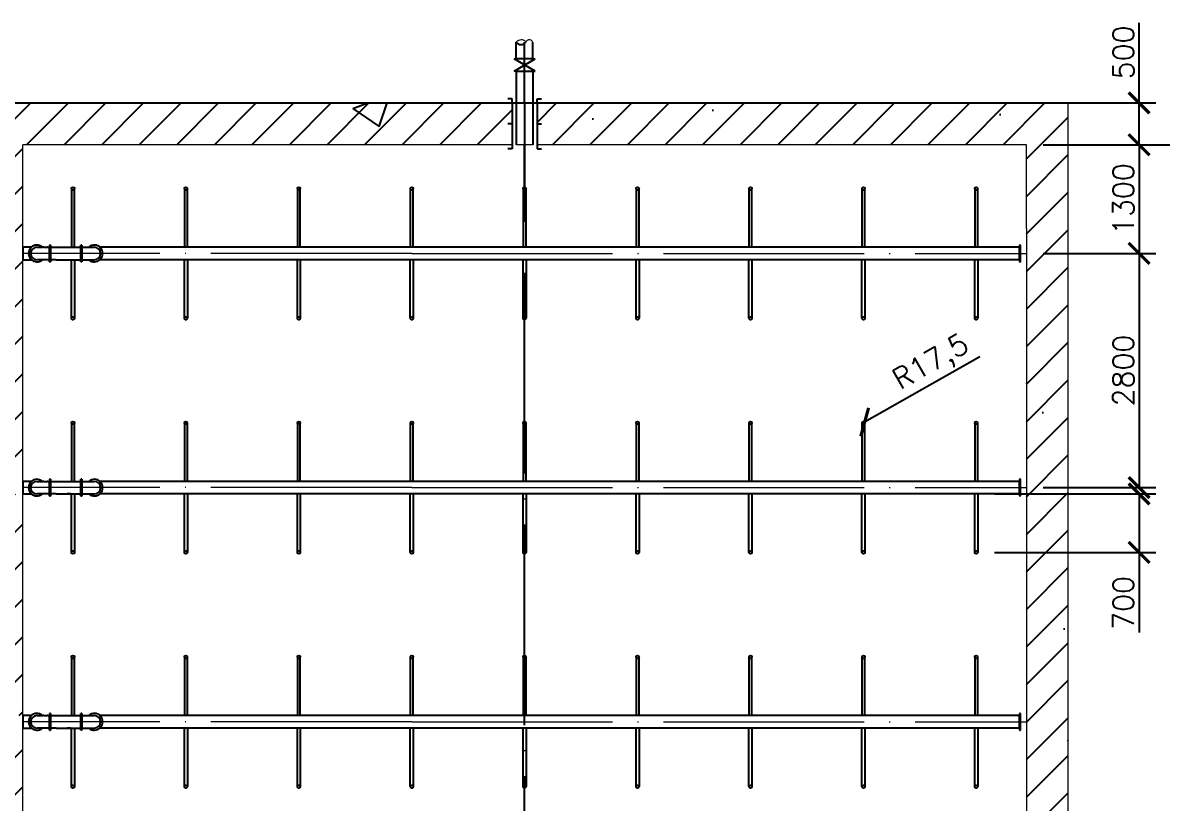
# Model space of a CAD drawing. Header units: millimetres. Extents: x 279 to 2876, y -494 to 1800.
# Drawn here: x 1276.6 to 1412.8, y 333.7 to 427 of the extents above; entities that cross this region are included whole.
import ezdxf

# ---------------------------------------------------------------- set-up
doc = ezdxf.new("R2010")
doc.units = ezdxf.units.MM
doc.linetypes.add('ACAD_ISO04W100', pattern=[30, 24, -3, 0, -3])
doc.layers.add('图层1', color=1, linetype='Continuous', lineweight=25, plot=False)
doc.layers.add('图层2', color=5, linetype='Continuous', lineweight=25, plot=False)
doc.layers.add('图层3', color=2, linetype='Continuous')
doc.styles.get("Standard").update_dxf_attribs({"font": 'txt', "bigfont": 'gbcbig.shx'})
doc.dimstyles.new('副本 ISO-25', dxfattribs={"dimtxt": 2.5, "dimasz": 2.5, "dimexe": 2, "dimexo": 2, "dimtad": 1, "dimlfac": 100, "dimtxsty": 'Standard', "dimblk": 'ARCHTICK', "dimcen": 2.5, "dimadec": 0, "dimazin": 0, "dimtfac": 1, "dimtmove": 0, "dimatfit": 3, "dimfxl": 1, "dimarcsym": 0})

# ---------------------------------------------------------------- blocks, each defined once
blk = doc.blocks.new('_ArchTick')
at = {"color": 0, "linetype": 'ByBlock', "const_width": 0.15}
blk.add_lwpolyline([(-0.5, -0.5), (0.5, 0.5)], dxfattribs=at)
blk = doc.blocks.new('*D75')
at = {"layer": '图层3', "color": 0, "lineweight": -2, "transparency": 16777216}
for p, q in [((1398.57, 399.44), (1412.03, 399.44)), ((1410.03, 399.44), (1410.03, 371.44)), ((1398.57, 371.44), (1412.03, 371.44))]:
    blk.add_line(p, q, dxfattribs=at)
at = {"layer": '图层3', "color": 0, "lineweight": -2, "transparency": 16777216, "xscale": 2.5, "yscale": 2.5, "zscale": 2.5}
for p, rotation in [((1410.03, 399.44), 90), ((1410.03, 371.44), 270)]:
    blk.add_blockref('_ArchTick', p, dxfattribs=dict(at, rotation=rotation))
at = {"layer": '图层3', "color": 0, "transparency": 16777216, "insert": (1408.15, 385.44), "char_height": 2.5, "attachment_point": 5, "rotation": 90}
blk.add_mtext('2800', dxfattribs=at)
blk = doc.blocks.new('*D76')
at = {"layer": '图层3', "color": 0, "lineweight": -2, "transparency": 16777216}
for p, q in [((1410.03, 417.44), (1410.03, 427.02)), ((1243.14, 417.44), (1412.03, 417.44)), ((1410.03, 412.44), (1410.03, 417.44)), ((1398.57, 412.44), (1412.03, 412.44))]:
    blk.add_line(p, q, dxfattribs=at)
at = {"layer": '图层3', "color": 0, "lineweight": -2, "transparency": 16777216, "xscale": 2.5, "yscale": 2.5, "zscale": 2.5}
for p, rotation in [((1410.03, 417.44), 90), ((1410.03, 412.44), 270)]:
    blk.add_blockref('_ArchTick', p, dxfattribs=dict(at, rotation=rotation))
at = {"layer": '图层3', "color": 0, "transparency": 16777216, "insert": (1408.15, 423.48), "char_height": 2.5, "attachment_point": 5, "rotation": 90}
blk.add_mtext('500', dxfattribs=at)
blk = doc.blocks.new('*D77')
at = {"layer": '图层3', "color": 0, "lineweight": -2, "transparency": 16777216}
for p in [(1390.99, 387.09), (1377.07, 379.19)]:
    blk.add_line(p, (1377.22, 379.27), dxfattribs=at)
at = {"layer": '图层3', "color": 0, "lineweight": -2, "transparency": 16777216, "xscale": 2.5, "yscale": 2.5, "zscale": 2.5, "rotation": 209.5792803965447}
blk.add_blockref('_ArchTick', (1377.22, 379.27), dxfattribs=at)
at = {"layer": '图层3', "color": 0, "transparency": 16777216, "insert": (1385.25, 386.23), "char_height": 2.5, "attachment_point": 5, "rotation": 29.5793}
blk.add_mtext('R17,5', dxfattribs=at)
blk = doc.blocks.new('*D78')
at = {"layer": '图层3', "color": 0, "lineweight": -2, "transparency": 16777216}
for p, q in [((1392.74, 370.69), (1412.03, 370.69)), ((1410.03, 370.69), (1410.03, 363.69)), ((1392.74, 363.69), (1412.03, 363.69)), ((1410.03, 363.69), (1410.03, 354.1))]:
    blk.add_line(p, q, dxfattribs=at)
at = {"layer": '图层3', "color": 0, "lineweight": -2, "transparency": 16777216, "xscale": 2.5, "yscale": 2.5, "zscale": 2.5}
for p, rotation in [((1410.03, 370.69), 90), ((1410.03, 363.69), 270)]:
    blk.add_blockref('_ArchTick', p, dxfattribs=dict(at, rotation=rotation))
at = {"layer": '图层3', "color": 0, "transparency": 16777216, "insert": (1408.15, 357.65), "char_height": 2.5, "attachment_point": 5, "rotation": 90}
blk.add_mtext('700', dxfattribs=at)
blk = doc.blocks.new('*D73')
at = {"layer": '图层3', "color": 0, "lineweight": -2, "transparency": 16777216}
for p, q in [((1398.57, 412.44), (1420.84, 412.44)), ((1418.84, 412.44), (1418.84, 162.44)), ((1398.57, 162.44), (1420.84, 162.44))]:
    blk.add_line(p, q, dxfattribs=at)
at = {"layer": '图层3', "color": 0, "lineweight": -2, "transparency": 16777216, "xscale": 2.5, "yscale": 2.5, "zscale": 2.5}
for p, rotation in [((1418.84, 412.44), 90), ((1418.84, 162.44), 270)]:
    blk.add_blockref('_ArchTick', p, dxfattribs=dict(at, rotation=rotation))
at = {"layer": '图层3', "color": 0, "transparency": 16777216, "insert": (1416.96, 287.44), "char_height": 2.5, "attachment_point": 5, "rotation": 90}
blk.add_mtext('25000', dxfattribs=at)
blk = doc.blocks.new('*D70')
at = {"layer": '图层3', "color": 0, "lineweight": -2, "transparency": 16777216}
for p, q in [((1398.57, 412.44), (1412.03, 412.44)), ((1410.03, 412.44), (1410.03, 399.44)), ((1398.57, 399.44), (1412.03, 399.44))]:
    blk.add_line(p, q, dxfattribs=at)
at = {"layer": '图层3', "color": 0, "lineweight": -2, "transparency": 16777216, "xscale": 2.5, "yscale": 2.5, "zscale": 2.5}
for p, rotation in [((1410.03, 412.44), 90), ((1410.03, 399.44), 270)]:
    blk.add_blockref('_ArchTick', p, dxfattribs=dict(at, rotation=rotation))
at = {"layer": '图层3', "color": 0, "transparency": 16777216, "insert": (1408.15, 405.94), "char_height": 2.5, "attachment_point": 5, "rotation": 90}
blk.add_mtext('1300', dxfattribs=at)

msp = doc.modelspace()

# ---------------------------------------------------------------- hatches: boundary and pattern name
at = {"layer": '图层3'}
h = msp.add_hatch(dxfattribs=at)
h.set_pattern_fill('ANSI31', color=256, style=0)
h.set_pattern_definition([(45, (155.4213, -677.7282), (-2.245064, 2.245064), [])])
h.paths.add_polyline_path([(1020.5659, 162.43685), (1020.5659, 157.43685), (1067.0659, 157.43685), (1067.0659, 162.43685)])
h.paths.add_polyline_path([(1070.0659, 162.43685), (1070.0659, 157.43685), (1116.5659, 157.43685), (1116.5659, 162.43685)])
h.paths.add_polyline_path([(1003.5659, 157.43685), (1016.5659, 157.43685), (1016.5659, 162.43685), (1008.5659, 162.43685), (1008.5659, 172.43685), (1008.5659, 174.68685), (1003.5659, 174.68685), (1003.5659, 167.43685), (1003.5659, 162.43685)])
h.paths.add_polyline_path([(1003.5659, 176.18685), (1008.5659, 176.18685), (1008.5659, 202.68685), (1003.5659, 202.68685)])
h.paths.add_polyline_path([(1008.5659, 407.43685), (1008.5659, 412.43685), (1022.26142, 412.43685), (1027.26379, 417.43685), (1003.5659, 417.43685), (1003.5659, 400.18685), (1008.5659, 400.18685), (1008.5659, 402.43685)])
h.paths.add_polyline_path([(1027.26379, 417.43685), (1022.26142, 412.43685), (1033.1433, 412.43685), (1038.14568, 417.43685)])
h.paths.add_polyline_path([(1038.14568, 417.43685), (1033.1433, 412.43685), (1067.0659, 412.43685), (1067.0659, 417.43685)])
h.paths.add_polyline_path([(1003.5659, 372.18685), (1008.5659, 372.18685), (1008.5659, 398.68685), (1003.5659, 398.68685)])
h.paths.add_polyline_path([(1008.5659, 370.68685), (1003.5659, 370.68685), (1003.5659, 344.18685), (1008.5659, 344.18685)])
h.paths.add_polyline_path([(1008.5659, 342.68685), (1003.5659, 342.68685), (1003.5659, 316.18685), (1008.5659, 316.18685)])
h.paths.add_polyline_path([(1008.5659, 314.68685), (1003.5659, 314.68685), (1003.5659, 288.18685), (1008.5659, 288.18685)])
h.paths.add_polyline_path([(1003.5659, 260.18685), (1008.5659, 260.18685), (1008.5659, 286.68685), (1003.5659, 286.68685)])
h.paths.add_polyline_path([(1003.5659, 232.18685), (1008.5659, 232.18685), (1008.5659, 258.68685), (1003.5659, 258.68685)])
h.paths.add_polyline_path([(1008.5659, 230.68685), (1003.5659, 230.68685), (1003.5659, 204.18685), (1008.5659, 204.18685)])
h.paths.add_polyline_path([(1133.5659, 407.43685), (1133.5659, 412.43685), (1133.5659, 417.43685), (1070.0659, 417.43685), (1070.0659, 412.43685), (1128.5659, 412.43685), (1128.5659, 402.43685), (1128.5659, 162.43685), (1120.5659, 162.43685), (1120.5659, 157.43685), (1133.5659, 157.43685)])
h.paths.add_polyline_path([(1138.5659, 412.43685), (1197.0659, 412.43685), (1197.0659, 417.43685), (1133.5659, 417.43685), (1133.5659, 412.43685), (1133.5659, 402.43685), (1133.5659, 157.43685), (1146.5659, 157.43685), (1146.5659, 162.43685), (1138.5659, 162.43685), (1138.5659, 402.43685)])
h.paths.add_polyline_path([(1258.5659, 412.43685), (1258.5659, 407.43685), (1258.5659, 402.43685), (1258.5659, 400.18685), (1263.5659, 400.18685), (1263.5659, 417.43685), (1200.0659, 417.43685), (1200.0659, 412.43685)])
h.paths.add_polyline_path([(1258.5659, 372.18685), (1263.5659, 372.18685), (1263.5659, 398.68685), (1258.5659, 398.68685)])
h.paths.add_polyline_path([(1258.5659, 344.18685), (1263.5659, 344.18685), (1263.5659, 370.68685), (1258.5659, 370.68685)])
h.paths.add_polyline_path([(1258.5659, 316.18685), (1263.5659, 316.18685), (1263.5659, 342.68685), (1258.5659, 342.68685)])
h.paths.add_polyline_path([(1258.5659, 288.18685), (1263.5659, 288.18685), (1263.5659, 314.68685), (1258.5659, 314.68685)])
h.paths.add_polyline_path([(1258.5659, 260.18685), (1263.5659, 260.18685), (1263.5659, 286.68685), (1258.5659, 286.68685)])
h.paths.add_polyline_path([(1263.5659, 258.68685), (1258.5659, 258.68685), (1258.5659, 232.18685), (1263.5659, 232.18685)])
h.paths.add_polyline_path([(1263.5659, 230.68685), (1258.5659, 230.68685), (1258.5659, 204.18685), (1263.5659, 204.18685)])
h.paths.add_polyline_path([(1258.5659, 176.18685), (1263.5659, 176.18685), (1263.5659, 202.68685), (1258.5659, 202.68685)])
h.paths.add_polyline_path([(1258.5659, 162.43685), (1250.5659, 162.43685), (1250.5659, 157.43685), (1263.5659, 157.43685), (1263.5659, 162.43685), (1263.5659, 172.43685), (1263.5659, 174.68685), (1258.5659, 174.68685)])
h.paths.add_polyline_path([(1246.5659, 157.43685), (1246.5659, 162.43685), (1200.0659, 162.43685), (1200.0659, 157.43685)])
h.paths.add_polyline_path([(1150.5659, 162.43685), (1150.5659, 157.43685), (1197.0659, 157.43685), (1197.0659, 162.43685)])
h.paths.add_polyline_path([(1276.56598, 162.43685), (1276.56598, 172.43685), (1276.56598, 174.68685), (1271.56598, 174.68685), (1271.56598, 167.43685), (1271.56598, 162.43685), (1271.56598, 157.43685), (1284.56598, 157.43685), (1284.56598, 162.43685)])
h.paths.add_polyline_path([(1288.56598, 162.43685), (1288.56598, 157.43685), (1335.06598, 157.43685), (1335.06598, 162.43685)])
h.paths.add_polyline_path([(1338.06598, 162.43685), (1338.06598, 157.43685), (1384.56598, 157.43685), (1384.56598, 162.43685)], flags=17)
h.paths.add_polyline_path([(1276.56598, 202.68685), (1271.56598, 202.68685), (1271.56598, 176.18685), (1276.56598, 176.18685)])
h.paths.add_polyline_path([(1271.56598, 204.18685), (1276.56598, 204.18685), (1276.56598, 230.68685), (1271.56598, 230.68685)])
h.paths.add_polyline_path([(1271.56598, 232.18685), (1276.56598, 232.18685), (1276.56598, 258.68685), (1271.56598, 258.68685)])
h.paths.add_polyline_path([(1276.56598, 286.68685), (1271.56598, 286.68685), (1271.56598, 260.18685), (1276.56598, 260.18685)])
h.paths.add_polyline_path([(1276.56598, 314.68685), (1271.56598, 314.68685), (1271.56598, 288.18685), (1276.56598, 288.18685)])
h.paths.add_polyline_path([(1271.56598, 316.18685), (1276.56598, 316.18685), (1276.56598, 342.68685), (1271.56598, 342.68685)])
h.paths.add_polyline_path([(1271.56598, 344.18685), (1276.56598, 344.18685), (1276.56598, 370.68685), (1271.56598, 370.68685)])
h.paths.add_polyline_path([(1276.56598, 398.68685), (1271.56598, 398.68685), (1271.56598, 372.18685), (1276.56598, 372.18685)])
h.paths.add_polyline_path([(1276.56598, 412.43685), (1335.06598, 412.43685), (1335.06598, 417.43685), (1271.56598, 417.43685), (1271.56598, 400.18685), (1276.56598, 400.18685), (1276.56598, 402.43685), (1276.56598, 407.43685)])
h.paths.add_polyline_path([(1338.06598, 417.43685), (1338.06598, 412.43685), (1396.56598, 412.43685), (1396.56598, 402.43685), (1396.56598, 162.43685), (1388.56598, 162.43685), (1388.56598, 157.43685), (1401.56598, 157.43685), (1401.56598, 407.43685), (1401.56598, 412.43685), (1401.56598, 417.43685)])
h = msp.add_hatch(dxfattribs=at)
h.set_pattern_fill('AR-CONC', color=256, scale=0.25, style=0)
h.set_pattern_definition([(50, (155.42, -677.73), (45.5462, -3.9848), [4.7625, -52.3875]), (355, (155.42, -677.73), (-8.8107, 47.7642), [3.81, -41.91]), (100.451, (159.217, -678.06), (36.7356, 43.7792), [4.0475, -44.5225]), (46.1842, (155.42, -665.03), (67.7698, -10.5106), [7.1437, -78.5812]), (96.6356, (161.07, -665.904), (59.351, 61.8564), [6.0713, -66.7837]), (351.184, (155.42, -665.03), (59.3512, 61.8563), [5.715, -62.865]), (21, (161.77, -668.203), (37.9037, -25.5664), [4.7625, -52.3875]), (326, (161.77, -668.203), (15.4505, 46.047), [3.81, -41.91]), (71.4514, (164.93, -670.334), (53.3541, 20.4807), [4.0475, -44.5225]), (37.5, (155.421, -677.728), (0.77215, 21.13876), [0, -41.402, 0, -42.545, 0, -42.06875]), (7.5, (155.421, -677.728), (16.70492, 25.04514), [0, -24.257, 0, -40.4495, 0, -16.03375]), (327.5, (141.26, -677.728), (33.89765, -1.43219), [0, -15.875, 0, -49.53, 0, -65.7225]), (317.5, (134.91, -677.728), (37.0323, 6.3566), [0, -20.6375, 0, -32.893, 0, -46.6725])])
h.paths.add_polyline_path([(1008.5659, 398.68685), (1003.5659, 398.68685), (1003.5659, 372.18685), (1008.5659, 372.18685)])
h.paths.add_polyline_path([(1008.5659, 412.43685), (1022.26142, 412.43685), (1027.26379, 417.43685), (1003.5659, 417.43685), (1003.5659, 400.18685), (1008.5659, 400.18685), (1008.5659, 402.43685), (1008.5659, 407.43685)])
h.paths.add_polyline_path([(1067.0659, 417.43685), (1038.14568, 417.43685), (1033.1433, 412.43685), (1067.0659, 412.43685)])
h.paths.add_polyline_path([(1038.14568, 417.43685), (1027.26379, 417.43685), (1022.26142, 412.43685), (1033.1433, 412.43685)])
h.paths.add_polyline_path([(1133.5659, 417.43685), (1070.0659, 417.43685), (1070.0659, 412.43685), (1128.5659, 412.43685), (1128.5659, 402.43685), (1128.5659, 162.43685), (1120.5659, 162.43685), (1120.5659, 157.43685), (1133.5659, 157.43685), (1133.5659, 407.43685), (1133.5659, 412.43685)])
h.paths.add_polyline_path([(1116.5659, 162.43685), (1070.0659, 162.43685), (1070.0659, 157.43685), (1116.5659, 157.43685)])
h.paths.add_polyline_path([(1067.0659, 162.43685), (1020.5659, 162.43685), (1020.5659, 157.43685), (1067.0659, 157.43685)])
h.paths.add_polyline_path([(1008.5659, 172.43685), (1008.5659, 174.68685), (1003.5659, 174.68685), (1003.5659, 167.43685), (1003.5659, 162.43685), (1003.5659, 157.43685), (1016.5659, 157.43685), (1016.5659, 162.43685), (1008.5659, 162.43685)])
h.paths.add_polyline_path([(1008.5659, 202.68685), (1003.5659, 202.68685), (1003.5659, 176.18685), (1008.5659, 176.18685)])
h.paths.add_polyline_path([(1008.5659, 230.68685), (1003.5659, 230.68685), (1003.5659, 204.18685), (1008.5659, 204.18685)])
h.paths.add_polyline_path([(1008.5659, 258.68685), (1003.5659, 258.68685), (1003.5659, 232.18685), (1008.5659, 232.18685)])
h.paths.add_polyline_path([(1008.5659, 286.68685), (1003.5659, 286.68685), (1003.5659, 260.18685), (1008.5659, 260.18685)])
h.paths.add_polyline_path([(1008.5659, 314.68685), (1003.5659, 314.68685), (1003.5659, 288.18685), (1008.5659, 288.18685)])
h.paths.add_polyline_path([(1008.5659, 342.68685), (1003.5659, 342.68685), (1003.5659, 316.18685), (1008.5659, 316.18685)])
h.paths.add_polyline_path([(1008.5659, 370.68685), (1003.5659, 370.68685), (1003.5659, 344.18685), (1008.5659, 344.18685)])
h.paths.add_polyline_path([(1138.5659, 402.43685), (1138.5659, 412.43685), (1197.0659, 412.43685), (1197.0659, 417.43685), (1133.5659, 417.43685), (1133.5659, 412.43685), (1133.5659, 402.43685), (1133.5659, 157.43685), (1146.5659, 157.43685), (1146.5659, 162.43685), (1138.5659, 162.43685)])
h.paths.add_polyline_path([(1263.5659, 417.43685), (1200.0659, 417.43685), (1200.0659, 412.43685), (1258.5659, 412.43685), (1258.5659, 407.43685), (1258.5659, 402.43685), (1258.5659, 400.18685), (1263.5659, 400.18685)])
h.paths.add_polyline_path([(1263.5659, 398.68685), (1258.5659, 398.68685), (1258.5659, 372.18685), (1263.5659, 372.18685)])
h.paths.add_polyline_path([(1263.5659, 370.68685), (1258.5659, 370.68685), (1258.5659, 344.18685), (1263.5659, 344.18685)])
h.paths.add_polyline_path([(1263.5659, 342.68685), (1258.5659, 342.68685), (1258.5659, 316.18685), (1263.5659, 316.18685)])
h.paths.add_polyline_path([(1276.56598, 342.68685), (1271.56598, 342.68685), (1271.56598, 316.18685), (1276.56598, 316.18685)])
h.paths.add_polyline_path([(1276.56598, 370.68685), (1271.56598, 370.68685), (1271.56598, 344.18685), (1276.56598, 344.18685)])
h.paths.add_polyline_path([(1276.56598, 398.68685), (1271.56598, 398.68685), (1271.56598, 372.18685), (1276.56598, 372.18685)])
h.paths.add_polyline_path([(1276.56598, 412.43685), (1335.06598, 412.43685), (1335.06598, 417.43685), (1271.56598, 417.43685), (1271.56598, 400.18685), (1276.56598, 400.18685), (1276.56598, 402.43685), (1276.56598, 407.43685)])
h.paths.add_polyline_path([(1263.5659, 314.68685), (1258.5659, 314.68685), (1258.5659, 288.18685), (1263.5659, 288.18685)])
h.paths.add_polyline_path([(1276.56598, 314.68685), (1271.56598, 314.68685), (1271.56598, 288.18685), (1276.56598, 288.18685)])
h.paths.add_polyline_path([(1276.56598, 286.68685), (1271.56598, 286.68685), (1271.56598, 260.18685), (1276.56598, 260.18685)])
h.paths.add_polyline_path([(1263.5659, 286.68685), (1258.5659, 286.68685), (1258.5659, 260.18685), (1263.5659, 260.18685)])
h.paths.add_polyline_path([(1263.5659, 258.68685), (1258.5659, 258.68685), (1258.5659, 232.18685), (1263.5659, 232.18685)])
h.paths.add_polyline_path([(1276.56598, 258.68685), (1271.56598, 258.68685), (1271.56598, 232.18685), (1276.56598, 232.18685)])
h.paths.add_polyline_path([(1276.56598, 230.68685), (1271.56598, 230.68685), (1271.56598, 204.18685), (1276.56598, 204.18685)])
h.paths.add_polyline_path([(1263.5659, 230.68685), (1258.5659, 230.68685), (1258.5659, 204.18685), (1263.5659, 204.18685)])
h.paths.add_polyline_path([(1263.5659, 202.68685), (1258.5659, 202.68685), (1258.5659, 176.18685), (1263.5659, 176.18685)])
h.paths.add_polyline_path([(1276.56598, 202.68685), (1271.56598, 202.68685), (1271.56598, 176.18685), (1276.56598, 176.18685)])
h.paths.add_polyline_path([(1246.5659, 162.43685), (1200.0659, 162.43685), (1200.0659, 157.43685), (1246.5659, 157.43685)])
h.paths.add_polyline_path([(1263.5659, 162.43685), (1263.5659, 172.43685), (1263.5659, 174.68685), (1258.5659, 174.68685), (1258.5659, 162.43685), (1250.5659, 162.43685), (1250.5659, 157.43685), (1263.5659, 157.43685)])
h.paths.add_polyline_path([(1284.56598, 162.43685), (1276.56598, 162.43685), (1276.56598, 172.43685), (1276.56598, 174.68685), (1271.56598, 174.68685), (1271.56598, 167.43685), (1271.56598, 162.43685), (1271.56598, 157.43685), (1284.56598, 157.43685)])
h.paths.add_polyline_path([(1335.06598, 162.43685), (1288.56598, 162.43685), (1288.56598, 157.43685), (1335.06598, 157.43685)])
h.paths.add_polyline_path([(1197.0659, 162.43685), (1150.5659, 162.43685), (1150.5659, 157.43685), (1197.0659, 157.43685)])
h.paths.add_polyline_path([(1384.56598, 162.43685), (1338.06598, 162.43685), (1338.06598, 157.43685), (1384.56598, 157.43685)])
h.paths.add_polyline_path([(1401.56598, 407.43685), (1401.56598, 412.43685), (1401.56598, 417.43685), (1338.06598, 417.43685), (1338.06598, 412.43685), (1396.56598, 412.43685), (1396.56598, 402.43685), (1396.56598, 162.43685), (1388.56598, 162.43685), (1388.56598, 157.43685), (1401.56598, 157.43685)])

# ---------------------------------------------------------------- linework, layer by layer
for p, q in [((1335.56598, 422.72054), (1335.56598, 424.72054)), ((1337.56598, 422.72054), (1337.56598, 424.72054)), ((1335.31598, 422.72054), (1335.56598, 422.72054)), ((1335.31598, 421.22054), (1337.81598, 422.72054)), ((1337.81598, 421.22054), (1335.31598, 422.72054)), ((1337.56598, 422.72054), (1335.56598, 422.72054)), ((1337.56598, 422.72054), (1337.81598, 422.72054)), ((1335.56598, 421.22054), (1335.31598, 421.22054)), ((1335.56598, 421.22054), (1337.56598, 421.22054)), ((1335.56598, 421.22054), (1335.56598, 420.72054)), ((1337.56598, 421.22054), (1337.81598, 421.22054)), ((1337.56598, 421.22054), (1337.56598, 420.72054)), ((1335.56598, 420.72054), (1335.56598, 412.43685)), ((1335.56598, 420.72054), (1335.56598, 412.43685)), ((1337.56598, 420.72054), (1337.56598, 412.43685)), ((1335.06598, 417.93685), (1334.56598, 417.93685)), ((1335.06598, 417.43685), (1335.06598, 417.93685)), ((1335.06598, 417.43685), (1335.06598, 412.43685)), ((1338.06598, 417.43685), (1338.06598, 417.93685)), ((1338.06598, 417.93685), (1338.56598, 417.93685)), ((1338.06598, 417.43685), (1338.06598, 412.43685)), ((1335.06598, 414.93685), (1334.56598, 414.93685)), ((1338.06598, 414.93685), (1338.56598, 414.93685)), ((1335.06598, 411.93685), (1334.56598, 411.93685)), ((1335.06598, 412.43685), (1335.06598, 411.93685)), ((1338.06598, 412.43685), (1338.06598, 411.93685)), ((1338.06598, 411.93685), (1338.56598, 411.93685))]:
    msp.add_line(p, q)
at = {"lineweight": 0}
for p, q in [((1335.06598, 417.43685), (1271.56598, 417.43685)), ((1401.56598, 417.43685), (1338.06598, 417.43685)), ((1401.56598, 412.43685), (1401.56598, 417.43685)), ((1276.56598, 407.43685), (1276.56598, 412.43685)), ((1335.06598, 412.43685), (1276.56598, 412.43685)), ((1337.56598, 412.43685), (1335.56598, 412.43685)), ((1396.56598, 412.43685), (1338.06598, 412.43685)), ((1396.56598, 402.43685), (1396.56598, 412.43685)), ((1401.56598, 402.43685), (1401.56598, 412.43685)), ((1276.56598, 402.43685), (1276.56598, 407.43685)), ((1401.56598, 157.43685), (1401.56598, 407.43685)), ((1276.56598, 162.43685), (1276.56598, 402.43685)), ((1396.56598, 402.43685), (1396.56598, 162.43685))]:
    msp.add_line(p, q, dxfattribs=at)
at = {"linetype": 'ACAD_ISO04W100'}
for p, q in [((1336.56598, 417.43685), (1336.56598, 407.36185)), ((1336.56598, 162.43685), (1336.56598, 412.43685))]:
    msp.add_line(p, q, dxfattribs=at)
at = {"linetype": 'ACAD_ISO04W100', "lineweight": 0}
for p, q in [((1323.06598, 399.43685), (1276.56598, 399.43685)), ((1323.06598, 399.43685), (1396.56598, 399.43685)), ((1323.06598, 371.43685), (1276.56598, 371.43685)), ((1323.06598, 371.43685), (1396.56598, 371.43685)), ((1323.06598, 343.43685), (1276.56598, 343.43685)), ((1323.06598, 343.43685), (1396.56598, 343.43685))]:
    msp.add_line(p, q, dxfattribs=at)
at = {"lineweight": 0}
for centre, radius, start, end in [((1336.16197, 424.14934), 0.82552, 47.6134, 136.2166224), ((1337.11297, 424.53275), 0.45481, 354.9089109, 167.009705)]:
    msp.add_arc(centre, radius, start, end, dxfattribs=at)
at = {"layer": '图层1'}
for p, q in [((1277.56598, 400.18685), (1276.56598, 400.18685)), ((1276.56598, 400.18685), (1276.56598, 398.68685)), ((1277.59437, 400.18685), (1277.56598, 400.18685)), ((1278.25581, 400.18685), (1278.96598, 400.18685)), ((1279.06598, 400.18685), (1278.96598, 400.18685)), ((1279.06598, 400.18685), (1279.46598, 400.18685)), ((1279.56598, 400.18685), (1279.46598, 400.18685)), ((1279.56598, 400.18685), (1280.16598, 400.18685)), ((1279.76087, 400.30685), (1279.74087, 400.30685)), ((1279.74087, 400.30685), (1279.74087, 400.28685)), ((1279.74087, 400.28685), (1279.76087, 400.28685)), ((1279.86087, 400.43685), (1279.76087, 400.43685)), ((1279.76087, 400.43685), (1279.76087, 400.18685)), ((1279.76087, 400.43685), (1279.76087, 398.43545)), ((1279.86087, 400.43685), (1279.76087, 400.43685)), ((1279.76087, 398.68685), (1279.76087, 400.18685)), ((1279.86087, 400.18685), (1279.86087, 400.43685)), ((1279.86087, 400.43685), (1279.86087, 398.43545)), ((1279.87587, 400.30685), (1279.86087, 400.30685)), ((1279.86087, 400.28685), (1279.87587, 400.28685)), ((1279.86087, 400.28685), (1279.86087, 400.18685)), ((1279.86087, 398.43685), (1279.86087, 400.18685)), ((1279.88587, 400.32685), (1279.87587, 400.32685)), ((1279.87587, 400.32685), (1279.87587, 400.30685)), ((1279.87587, 400.28685), (1279.87587, 400.30685)), ((1279.87587, 400.26685), (1279.87587, 400.28685)), ((1279.88587, 400.26685), (1279.87587, 400.26685)), ((1279.88587, 400.30685), (1279.88587, 400.32685)), ((1279.91087, 400.30685), (1279.88587, 400.30685)), ((1279.88587, 400.30685), (1279.88587, 400.28685)), ((1279.88587, 400.28685), (1279.91087, 400.28685)), ((1279.88587, 400.28685), (1279.88587, 400.26685)), ((1279.91087, 400.28685), (1279.91087, 400.30685)), ((1280.16598, 400.18685), (1280.56598, 400.18685)), ((1280.56598, 400.18685), (1285.11322, 400.18685)), ((1283.50631, 400.30685), (1283.48631, 400.30685)), ((1283.48631, 400.30685), (1283.48631, 400.28685)), ((1283.48631, 400.28685), (1283.50631, 400.28685)), ((1283.50631, 400.28685), (1283.50631, 400.43685)), ((1283.50631, 400.43685), (1283.60631, 400.43685)), ((1283.50631, 400.43685), (1283.50631, 398.43545)), ((1283.60631, 400.43685), (1283.50631, 400.43685)), ((1283.50631, 400.18685), (1283.50631, 400.28685)), ((1283.50631, 398.43685), (1283.50631, 400.18685)), ((1283.60631, 400.43685), (1283.60631, 398.72814)), ((1283.60631, 400.43685), (1283.60631, 398.43545)), ((1283.62131, 400.30685), (1283.60631, 400.30685)), ((1283.60631, 400.28685), (1283.62131, 400.28685)), ((1283.60631, 400.28685), (1283.60631, 400.18685)), ((1283.63131, 400.32685), (1283.62131, 400.32685)), ((1283.62131, 400.32685), (1283.62131, 400.30685)), ((1283.62131, 400.28685), (1283.62131, 400.30685)), ((1283.62131, 400.26685), (1283.62131, 400.28685)), ((1283.63131, 400.26685), (1283.62131, 400.26685)), ((1283.63131, 400.30685), (1283.63131, 400.32685)), ((1283.65631, 400.30685), (1283.63131, 400.30685)), ((1283.63131, 400.30685), (1283.63131, 400.28685)), ((1283.63131, 400.28685), (1283.65631, 400.28685)), ((1283.63131, 400.28685), (1283.63131, 400.26685)), ((1283.65631, 400.28685), (1283.65631, 400.30685)), ((1276.56598, 398.68685), (1277.56598, 398.68685)), ((1277.56598, 398.68685), (1277.59437, 398.68685)), ((1278.96598, 398.68685), (1278.26598, 398.68685)), ((1279.06598, 398.68685), (1278.96598, 398.68685)), ((1279.46598, 398.68685), (1279.06598, 398.68685)), ((1279.56598, 398.68685), (1279.46598, 398.68685)), ((1280.16598, 398.68685), (1279.56598, 398.68685)), ((1279.74087, 398.56545), (1279.74087, 398.58545)), ((1279.74087, 398.58545), (1279.76087, 398.58545)), ((1279.76087, 398.56545), (1279.74087, 398.56545)), ((1279.76087, 398.68685), (1279.76087, 398.43685)), ((1279.76087, 398.43685), (1279.76087, 398.68685)), ((1279.76087, 398.43685), (1279.86087, 398.43685)), ((1279.86087, 398.43685), (1279.76087, 398.43685)), ((1279.86087, 398.43545), (1279.76087, 398.43545)), ((1279.86087, 398.68685), (1279.86087, 398.43685)), ((1279.86087, 398.58545), (1279.87587, 398.58545)), ((1279.87587, 398.56545), (1279.86087, 398.56545)), ((1279.88587, 398.60545), (1279.87587, 398.60545)), ((1279.87587, 398.60545), (1279.87587, 398.58545)), ((1279.87587, 398.58545), (1279.87587, 398.56545)), ((1279.87587, 398.54545), (1279.87587, 398.56545)), ((1279.88587, 398.54545), (1279.87587, 398.54545)), ((1279.88587, 398.58545), (1279.88587, 398.60545)), ((1279.88587, 398.58545), (1279.91087, 398.58545)), ((1279.88587, 398.56545), (1279.88587, 398.58545)), ((1279.91087, 398.56545), (1279.88587, 398.56545)), ((1279.88587, 398.56545), (1279.88587, 398.54545)), ((1279.91087, 398.58545), (1279.91087, 398.56545)), ((1280.56598, 398.68685), (1280.16598, 398.68685)), ((1280.56598, 398.68685), (1285.11322, 398.68685)), ((1283.48631, 398.56545), (1283.48631, 398.58545)), ((1283.48631, 398.58545), (1283.50631, 398.58545)), ((1283.50631, 398.56545), (1283.48631, 398.56545)), ((1283.60631, 398.43685), (1283.50631, 398.43685)), ((1283.60631, 398.43545), (1283.50631, 398.43545)), ((1283.60631, 398.72814), (1283.60631, 398.68685)), ((1283.60631, 398.68685), (1283.60631, 398.43685)), ((1283.60631, 398.58545), (1283.62131, 398.58545)), ((1283.62131, 398.56545), (1283.60631, 398.56545)), ((1283.63131, 398.60545), (1283.62131, 398.60545)), ((1283.62131, 398.60545), (1283.62131, 398.58545)), ((1283.62131, 398.58545), (1283.62131, 398.56545)), ((1283.62131, 398.54545), (1283.62131, 398.56545)), ((1283.63131, 398.54545), (1283.62131, 398.54545)), ((1283.63131, 398.58545), (1283.63131, 398.60545)), ((1283.63131, 398.58545), (1283.65631, 398.58545)), ((1283.63131, 398.56545), (1283.63131, 398.58545)), ((1283.65631, 398.56545), (1283.63131, 398.56545)), ((1283.63131, 398.56545), (1283.63131, 398.54545)), ((1283.65631, 398.58545), (1283.65631, 398.56545)), ((1276.56598, 372.18685), (1276.56598, 370.68685)), ((1277.56598, 372.18685), (1276.56598, 372.18685)), ((1277.59437, 372.18685), (1277.56598, 372.18685)), ((1278.25581, 372.18685), (1278.96598, 372.18685)), ((1279.06598, 372.18685), (1278.96598, 372.18685)), ((1279.06598, 372.18685), (1279.46598, 372.18685)), ((1279.56598, 372.18685), (1279.46598, 372.18685)), ((1279.56598, 372.18685), (1280.16598, 372.18685)), ((1279.76087, 372.30685), (1279.74087, 372.30685)), ((1279.74087, 372.30685), (1279.74087, 372.28685)), ((1279.74087, 372.28685), (1279.76087, 372.28685)), ((1279.86087, 372.43685), (1279.76087, 372.43685)), ((1279.76087, 372.43685), (1279.76087, 372.18685)), ((1279.76087, 372.43685), (1279.76087, 370.43545)), ((1279.86087, 372.43685), (1279.76087, 372.43685)), ((1279.76087, 370.68685), (1279.76087, 372.18685)), ((1279.86087, 372.18685), (1279.86087, 372.43685)), ((1279.86087, 372.43685), (1279.86087, 370.43545)), ((1279.87587, 372.30685), (1279.86087, 372.30685)), ((1279.86087, 372.28685), (1279.87587, 372.28685)), ((1279.86087, 372.28685), (1279.86087, 372.18685)), ((1279.86087, 370.43685), (1279.86087, 372.18685)), ((1279.88587, 372.32685), (1279.87587, 372.32685)), ((1279.87587, 372.32685), (1279.87587, 372.30685)), ((1279.87587, 372.28685), (1279.87587, 372.30685)), ((1279.87587, 372.26685), (1279.87587, 372.28685)), ((1279.88587, 372.26685), (1279.87587, 372.26685)), ((1279.88587, 372.30685), (1279.88587, 372.32685)), ((1279.91087, 372.30685), (1279.88587, 372.30685)), ((1279.88587, 372.30685), (1279.88587, 372.28685)), ((1279.88587, 372.28685), (1279.91087, 372.28685)), ((1279.88587, 372.28685), (1279.88587, 372.26685)), ((1279.91087, 372.28685), (1279.91087, 372.30685)), ((1280.16598, 372.18685), (1280.56598, 372.18685)), ((1280.56598, 372.18685), (1285.11322, 372.18685)), ((1283.50631, 372.30685), (1283.48631, 372.30685)), ((1283.48631, 372.30685), (1283.48631, 372.28685)), ((1283.48631, 372.28685), (1283.50631, 372.28685)), ((1283.50631, 372.28685), (1283.50631, 372.43685)), ((1283.50631, 372.43685), (1283.60631, 372.43685)), ((1283.50631, 372.43685), (1283.50631, 370.43545)), ((1283.60631, 372.43685), (1283.50631, 372.43685)), ((1283.50631, 372.18685), (1283.50631, 372.28685)), ((1283.50631, 370.43685), (1283.50631, 372.18685)), ((1283.60631, 372.43685), (1283.60631, 370.72814)), ((1283.60631, 372.43685), (1283.60631, 370.43545)), ((1283.62131, 372.30685), (1283.60631, 372.30685)), ((1283.60631, 372.28685), (1283.62131, 372.28685)), ((1283.60631, 372.28685), (1283.60631, 372.18685)), ((1283.63131, 372.32685), (1283.62131, 372.32685)), ((1283.62131, 372.32685), (1283.62131, 372.30685)), ((1283.62131, 372.28685), (1283.62131, 372.30685)), ((1283.62131, 372.26685), (1283.62131, 372.28685)), ((1283.63131, 372.26685), (1283.62131, 372.26685)), ((1283.63131, 372.30685), (1283.63131, 372.32685)), ((1283.65631, 372.30685), (1283.63131, 372.30685)), ((1283.63131, 372.30685), (1283.63131, 372.28685)), ((1283.63131, 372.28685), (1283.65631, 372.28685)), ((1283.63131, 372.28685), (1283.63131, 372.26685)), ((1283.65631, 372.28685), (1283.65631, 372.30685)), ((1276.56598, 370.68685), (1277.56598, 370.68685)), ((1277.56598, 370.68685), (1277.59437, 370.68685)), ((1278.96598, 370.68685), (1278.26598, 370.68685)), ((1279.06598, 370.68685), (1278.96598, 370.68685)), ((1279.46598, 370.68685), (1279.06598, 370.68685)), ((1279.56598, 370.68685), (1279.46598, 370.68685)), ((1280.16598, 370.68685), (1279.56598, 370.68685)), ((1279.74087, 370.56545), (1279.74087, 370.58545)), ((1279.74087, 370.58545), (1279.76087, 370.58545)), ((1279.76087, 370.56545), (1279.74087, 370.56545)), ((1279.76087, 370.68685), (1279.76087, 370.43685)), ((1279.76087, 370.43685), (1279.76087, 370.68685)), ((1279.86087, 370.68685), (1279.86087, 370.43685)), ((1279.86087, 370.58545), (1279.87587, 370.58545)), ((1279.87587, 370.56545), (1279.86087, 370.56545)), ((1279.88587, 370.60545), (1279.87587, 370.60545)), ((1279.87587, 370.60545), (1279.87587, 370.58545)), ((1279.87587, 370.58545), (1279.87587, 370.56545)), ((1279.87587, 370.54545), (1279.87587, 370.56545)), ((1279.88587, 370.54545), (1279.87587, 370.54545)), ((1279.88587, 370.58545), (1279.88587, 370.60545)), ((1279.88587, 370.58545), (1279.91087, 370.58545)), ((1279.88587, 370.56545), (1279.88587, 370.58545)), ((1279.91087, 370.56545), (1279.88587, 370.56545)), ((1279.88587, 370.56545), (1279.88587, 370.54545)), ((1279.91087, 370.58545), (1279.91087, 370.56545)), ((1280.56598, 370.68685), (1280.16598, 370.68685)), ((1280.56598, 370.68685), (1285.11322, 370.68685)), ((1283.48631, 370.56545), (1283.48631, 370.58545)), ((1283.48631, 370.58545), (1283.50631, 370.58545)), ((1283.50631, 370.56545), (1283.48631, 370.56545)), ((1283.60631, 370.72814), (1283.60631, 370.68685)), ((1283.60631, 370.68685), (1283.60631, 370.43685)), ((1283.60631, 370.58545), (1283.62131, 370.58545)), ((1283.62131, 370.56545), (1283.60631, 370.56545)), ((1283.63131, 370.60545), (1283.62131, 370.60545)), ((1283.62131, 370.60545), (1283.62131, 370.58545)), ((1283.62131, 370.58545), (1283.62131, 370.56545)), ((1283.62131, 370.54545), (1283.62131, 370.56545)), ((1283.63131, 370.54545), (1283.62131, 370.54545)), ((1283.63131, 370.58545), (1283.63131, 370.60545)), ((1283.63131, 370.58545), (1283.65631, 370.58545)), ((1283.63131, 370.56545), (1283.63131, 370.58545)), ((1283.65631, 370.56545), (1283.63131, 370.56545)), ((1283.63131, 370.56545), (1283.63131, 370.54545)), ((1283.65631, 370.58545), (1283.65631, 370.56545)), ((1279.76087, 370.43685), (1279.86087, 370.43685)), ((1279.86087, 370.43685), (1279.76087, 370.43685)), ((1279.86087, 370.43545), (1279.76087, 370.43545)), ((1283.60631, 370.43685), (1283.50631, 370.43685)), ((1283.60631, 370.43545), (1283.50631, 370.43545)), ((1276.56598, 344.18685), (1276.56598, 342.68685)), ((1277.56598, 344.18685), (1276.56598, 344.18685)), ((1277.59437, 344.18685), (1277.56598, 344.18685)), ((1278.25581, 344.18685), (1278.96598, 344.18685)), ((1279.06598, 344.18685), (1278.96598, 344.18685)), ((1279.06598, 344.18685), (1279.46598, 344.18685)), ((1279.56598, 344.18685), (1279.46598, 344.18685)), ((1279.56598, 344.18685), (1280.16598, 344.18685)), ((1279.76087, 344.30685), (1279.74087, 344.30685)), ((1279.74087, 344.30685), (1279.74087, 344.28685)), ((1279.74087, 344.28685), (1279.76087, 344.28685)), ((1279.86087, 344.43685), (1279.76087, 344.43685)), ((1279.76087, 344.43685), (1279.76087, 344.18685)), ((1279.76087, 344.43685), (1279.76087, 342.43545)), ((1279.86087, 344.43685), (1279.76087, 344.43685)), ((1279.76087, 342.68685), (1279.76087, 344.18685)), ((1279.86087, 344.18685), (1279.86087, 344.43685)), ((1279.86087, 344.43685), (1279.86087, 342.43545)), ((1279.87587, 344.30685), (1279.86087, 344.30685)), ((1279.86087, 344.28685), (1279.87587, 344.28685)), ((1279.86087, 344.28685), (1279.86087, 344.18685)), ((1279.86087, 342.43685), (1279.86087, 344.18685)), ((1279.88587, 344.32685), (1279.87587, 344.32685)), ((1279.87587, 344.32685), (1279.87587, 344.30685)), ((1279.87587, 344.28685), (1279.87587, 344.30685)), ((1279.87587, 344.26685), (1279.87587, 344.28685)), ((1279.88587, 344.26685), (1279.87587, 344.26685)), ((1279.88587, 344.30685), (1279.88587, 344.32685)), ((1279.91087, 344.30685), (1279.88587, 344.30685)), ((1279.88587, 344.30685), (1279.88587, 344.28685)), ((1279.88587, 344.28685), (1279.91087, 344.28685)), ((1279.88587, 344.28685), (1279.88587, 344.26685)), ((1279.91087, 344.28685), (1279.91087, 344.30685)), ((1280.16598, 344.18685), (1280.56598, 344.18685)), ((1280.56598, 344.18685), (1285.11322, 344.18685)), ((1283.50631, 344.30685), (1283.48631, 344.30685)), ((1283.48631, 344.30685), (1283.48631, 344.28685)), ((1283.48631, 344.28685), (1283.50631, 344.28685)), ((1283.50631, 344.28685), (1283.50631, 344.43685)), ((1283.50631, 344.43685), (1283.60631, 344.43685)), ((1283.50631, 344.43685), (1283.50631, 342.43545)), ((1283.60631, 344.43685), (1283.50631, 344.43685)), ((1283.50631, 344.18685), (1283.50631, 344.28685)), ((1283.50631, 342.43685), (1283.50631, 344.18685)), ((1283.60631, 344.43685), (1283.60631, 342.72814)), ((1283.60631, 344.43685), (1283.60631, 342.43545)), ((1283.62131, 344.30685), (1283.60631, 344.30685)), ((1283.60631, 344.28685), (1283.62131, 344.28685)), ((1283.60631, 344.28685), (1283.60631, 344.18685)), ((1283.63131, 344.32685), (1283.62131, 344.32685)), ((1283.62131, 344.32685), (1283.62131, 344.30685)), ((1283.62131, 344.28685), (1283.62131, 344.30685)), ((1283.62131, 344.26685), (1283.62131, 344.28685)), ((1283.63131, 344.26685), (1283.62131, 344.26685)), ((1283.63131, 344.30685), (1283.63131, 344.32685)), ((1283.65631, 344.30685), (1283.63131, 344.30685)), ((1283.63131, 344.30685), (1283.63131, 344.28685)), ((1283.63131, 344.28685), (1283.65631, 344.28685)), ((1283.63131, 344.28685), (1283.63131, 344.26685)), ((1283.65631, 344.28685), (1283.65631, 344.30685)), ((1276.56598, 342.68685), (1277.56598, 342.68685)), ((1277.56598, 342.68685), (1277.59437, 342.68685)), ((1278.96598, 342.68685), (1278.26598, 342.68685)), ((1279.06598, 342.68685), (1278.96598, 342.68685)), ((1279.46598, 342.68685), (1279.06598, 342.68685)), ((1279.56598, 342.68685), (1279.46598, 342.68685)), ((1280.16598, 342.68685), (1279.56598, 342.68685)), ((1279.74087, 342.56545), (1279.74087, 342.58545)), ((1279.74087, 342.58545), (1279.76087, 342.58545)), ((1279.76087, 342.56545), (1279.74087, 342.56545)), ((1279.76087, 342.68685), (1279.76087, 342.43685)), ((1279.76087, 342.43685), (1279.76087, 342.68685)), ((1279.76087, 342.43685), (1279.86087, 342.43685)), ((1279.86087, 342.43685), (1279.76087, 342.43685)), ((1279.86087, 342.43545), (1279.76087, 342.43545)), ((1279.86087, 342.68685), (1279.86087, 342.43685)), ((1279.86087, 342.58545), (1279.87587, 342.58545)), ((1279.87587, 342.56545), (1279.86087, 342.56545)), ((1279.88587, 342.60545), (1279.87587, 342.60545)), ((1279.87587, 342.60545), (1279.87587, 342.58545)), ((1279.87587, 342.58545), (1279.87587, 342.56545)), ((1279.87587, 342.54545), (1279.87587, 342.56545)), ((1279.88587, 342.54545), (1279.87587, 342.54545)), ((1279.88587, 342.58545), (1279.88587, 342.60545)), ((1279.88587, 342.58545), (1279.91087, 342.58545)), ((1279.88587, 342.56545), (1279.88587, 342.58545)), ((1279.91087, 342.56545), (1279.88587, 342.56545)), ((1279.88587, 342.56545), (1279.88587, 342.54545)), ((1279.91087, 342.58545), (1279.91087, 342.56545)), ((1280.56598, 342.68685), (1280.16598, 342.68685)), ((1280.56598, 342.68685), (1285.11322, 342.68685)), ((1283.48631, 342.56545), (1283.48631, 342.58545)), ((1283.48631, 342.58545), (1283.50631, 342.58545)), ((1283.50631, 342.56545), (1283.48631, 342.56545)), ((1283.60631, 342.43685), (1283.50631, 342.43685)), ((1283.60631, 342.43545), (1283.50631, 342.43545)), ((1283.60631, 342.72814), (1283.60631, 342.68685)), ((1283.60631, 342.68685), (1283.60631, 342.43685)), ((1283.60631, 342.58545), (1283.62131, 342.58545)), ((1283.62131, 342.56545), (1283.60631, 342.56545)), ((1283.63131, 342.60545), (1283.62131, 342.60545)), ((1283.62131, 342.60545), (1283.62131, 342.58545)), ((1283.62131, 342.58545), (1283.62131, 342.56545)), ((1283.62131, 342.54545), (1283.62131, 342.56545)), ((1283.63131, 342.54545), (1283.62131, 342.54545)), ((1283.63131, 342.58545), (1283.63131, 342.60545)), ((1283.63131, 342.58545), (1283.65631, 342.58545)), ((1283.63131, 342.56545), (1283.63131, 342.58545)), ((1283.65631, 342.56545), (1283.63131, 342.56545)), ((1283.63131, 342.56545), (1283.63131, 342.54545)), ((1283.65631, 342.58545), (1283.65631, 342.56545))]:
    msp.add_line(p, q, dxfattribs=at)
for centre, radius, start, end in [((1278.25581, 399.43685), 1, 48.5903779, 311.4096221), ((1278.25581, 399.43685), 0.75, 90, 270), ((1285.11322, 399.43685), 1, 228.5903779, 131.4096221), ((1285.11322, 399.43685), 0.75, 270, 90), ((1278.25581, 371.43685), 1, 48.5903779, 311.4096221), ((1278.25581, 371.43685), 0.75, 90, 270), ((1285.11322, 371.43685), 1, 228.5903779, 131.4096221), ((1285.11322, 371.43685), 0.75, 270, 90), ((1278.25581, 343.43685), 1, 48.5903779, 311.4096221), ((1278.25581, 343.43685), 0.75, 90, 270), ((1285.11322, 343.43685), 1, 228.5903779, 131.4096221), ((1285.11322, 343.43685), 0.75, 270, 90)]:
    msp.add_arc(centre, radius, start, end, dxfattribs=at)
at = {"layer": '图层2', "color": 0, "linetype": 'ACAD_ISO04W100'}
msp.add_line((1336.56598, 417.43685), (1336.56598, 424.72054), dxfattribs=at)
at = {"layer": '图层2'}
for p, q in [((1282.39098, 407.18685), (1282.39098, 400.18685)), ((1282.74098, 400.18685), (1282.74098, 407.18685)), ((1295.89098, 407.18685), (1295.89098, 400.18685)), ((1296.24098, 400.18685), (1296.24098, 407.18685)), ((1309.39098, 407.18685), (1309.39098, 400.18685)), ((1309.74098, 400.18685), (1309.74098, 407.18685)), ((1322.89098, 407.18685), (1322.89098, 400.18685)), ((1323.24098, 400.18685), (1323.24098, 407.18685)), ((1336.39098, 407.18685), (1336.39098, 400.18685)), ((1336.74098, 400.18685), (1336.74098, 407.18685)), ((1349.89098, 407.18685), (1349.89098, 400.18685)), ((1350.24098, 400.18685), (1350.24098, 407.18685)), ((1363.39098, 407.18685), (1363.39098, 400.18685)), ((1363.74098, 400.18685), (1363.74098, 407.18685)), ((1376.89098, 407.18685), (1376.89098, 400.18685)), ((1377.24098, 400.18685), (1377.24098, 407.18685)), ((1390.39098, 407.18685), (1390.39098, 400.18685)), ((1390.74098, 400.18685), (1390.74098, 407.18685)), ((1395.74098, 400.18685), (1285.77466, 400.18685)), ((1395.84098, 400.43685), (1395.74098, 400.43685)), ((1395.74098, 400.43685), (1395.74098, 400.18685)), ((1395.74098, 398.68685), (1395.74098, 400.18685)), ((1395.84098, 400.18685), (1395.84098, 400.43685)), ((1395.84098, 398.43685), (1395.84098, 400.18685)), ((1282.39098, 391.68685), (1282.39098, 398.68685)), ((1282.74098, 398.68685), (1282.74098, 391.68685)), ((1395.74098, 398.68685), (1285.77466, 398.68685)), ((1295.89098, 391.68685), (1295.89098, 398.68685)), ((1296.24098, 398.68685), (1296.24098, 391.68685)), ((1309.39098, 391.68685), (1309.39098, 398.68685)), ((1309.74098, 398.68685), (1309.74098, 391.68685)), ((1322.89098, 391.68685), (1322.89098, 398.68685)), ((1323.24098, 398.68685), (1323.24098, 391.68685)), ((1336.39098, 391.68685), (1336.39098, 398.68685)), ((1336.74098, 398.68685), (1336.74098, 391.68685)), ((1349.89098, 391.68685), (1349.89098, 398.68685)), ((1350.24098, 398.68685), (1350.24098, 391.68685)), ((1363.39098, 391.68685), (1363.39098, 398.68685)), ((1363.74098, 398.68685), (1363.74098, 391.68685)), ((1376.89098, 391.68685), (1376.89098, 398.68685)), ((1377.24098, 398.68685), (1377.24098, 391.68685)), ((1390.39098, 391.68685), (1390.39098, 398.68685)), ((1390.74098, 398.68685), (1390.74098, 391.68685)), ((1395.74098, 398.68685), (1395.74098, 398.43685)), ((1395.74098, 398.43685), (1395.84098, 398.43685)), ((1282.39098, 379.18685), (1282.39098, 372.18685)), ((1282.74098, 372.18685), (1282.74098, 379.18685)), ((1295.89098, 379.18685), (1295.89098, 372.18685)), ((1295.89098, 379.18685), (1295.89098, 372.18685)), ((1296.24098, 372.18685), (1296.24098, 379.18685)), ((1296.24098, 372.18685), (1296.24098, 379.18685)), ((1309.39098, 379.18685), (1309.39098, 372.18685)), ((1309.74098, 372.18685), (1309.74098, 379.18685)), ((1322.89098, 379.18685), (1322.89098, 372.18685)), ((1323.24098, 372.18685), (1323.24098, 379.18685)), ((1336.39098, 379.18685), (1336.39098, 372.18685)), ((1336.74098, 372.18685), (1336.74098, 379.18685)), ((1349.89098, 379.18685), (1349.89098, 372.18685)), ((1350.24098, 372.18685), (1350.24098, 379.18685)), ((1363.39098, 379.18685), (1363.39098, 372.18685)), ((1363.74098, 372.18685), (1363.74098, 379.18685)), ((1376.89098, 379.18685), (1376.89098, 372.18685)), ((1377.24098, 372.18685), (1377.24098, 379.18685)), ((1390.39098, 379.18685), (1390.39098, 372.18685)), ((1390.74098, 372.18685), (1390.74098, 379.18685)), ((1395.74098, 372.18685), (1285.77466, 372.18685)), ((1395.84098, 372.43685), (1395.74098, 372.43685)), ((1395.74098, 372.43685), (1395.74098, 372.18685)), ((1395.74098, 370.68685), (1395.74098, 372.18685)), ((1395.84098, 372.18685), (1395.84098, 372.43685)), ((1395.84098, 370.43685), (1395.84098, 372.18685)), ((1282.29098, 370.68685), (1281.89098, 370.68685)), ((1282.39098, 363.68685), (1282.39098, 370.68685)), ((1282.74098, 370.68685), (1282.74098, 363.68685)), ((1395.74098, 370.68685), (1285.77466, 370.68685)), ((1295.89098, 363.68685), (1295.89098, 370.68685)), ((1295.89098, 363.68685), (1295.89098, 370.68685)), ((1296.24098, 370.68685), (1296.24098, 363.68685)), ((1296.24098, 370.68685), (1296.24098, 363.68685)), ((1309.39098, 363.68685), (1309.39098, 370.68685)), ((1309.74098, 370.68685), (1309.74098, 363.68685)), ((1322.89098, 363.68685), (1322.89098, 370.68685)), ((1323.24098, 370.68685), (1323.24098, 363.68685)), ((1336.39098, 363.68685), (1336.39098, 370.68685)), ((1336.74098, 370.68685), (1336.74098, 363.68685)), ((1349.89098, 363.68685), (1349.89098, 370.68685)), ((1350.24098, 370.68685), (1350.24098, 363.68685)), ((1363.39098, 363.68685), (1363.39098, 370.68685)), ((1363.74098, 370.68685), (1363.74098, 363.68685)), ((1376.89098, 363.68685), (1376.89098, 370.68685)), ((1377.24098, 370.68685), (1377.24098, 363.68685)), ((1390.39098, 363.68685), (1390.39098, 370.68685)), ((1390.74098, 370.68685), (1390.74098, 363.68685)), ((1395.74098, 370.68685), (1395.74098, 370.43685)), ((1395.74098, 370.43685), (1395.84098, 370.43685)), ((1282.39098, 351.18685), (1282.39098, 344.18685)), ((1282.74098, 344.18685), (1282.74098, 351.18685)), ((1295.89098, 351.18685), (1295.89098, 344.18685)), ((1295.89098, 351.18685), (1295.89098, 344.18685)), ((1296.24098, 344.18685), (1296.24098, 351.18685)), ((1296.24098, 344.18685), (1296.24098, 351.18685)), ((1309.39098, 351.18685), (1309.39098, 344.18685)), ((1309.74098, 344.18685), (1309.74098, 351.18685)), ((1322.89098, 351.18685), (1322.89098, 344.18685)), ((1323.24098, 344.18685), (1323.24098, 351.18685)), ((1336.39098, 351.18685), (1336.39098, 344.18685)), ((1336.74098, 344.18685), (1336.74098, 351.18685)), ((1349.89098, 351.18685), (1349.89098, 344.18685)), ((1350.24098, 344.18685), (1350.24098, 351.18685)), ((1363.39098, 351.18685), (1363.39098, 344.18685)), ((1363.74098, 344.18685), (1363.74098, 351.18685)), ((1376.89098, 351.18685), (1376.89098, 344.18685)), ((1377.24098, 344.18685), (1377.24098, 351.18685)), ((1390.39098, 351.18685), (1390.39098, 344.18685)), ((1390.74098, 344.18685), (1390.74098, 351.18685)), ((1395.74098, 344.18685), (1285.77466, 344.18685)), ((1395.84098, 344.43685), (1395.74098, 344.43685)), ((1395.74098, 344.43685), (1395.74098, 344.18685)), ((1395.74098, 342.68685), (1395.74098, 344.18685)), ((1395.84098, 344.18685), (1395.84098, 344.43685)), ((1395.84098, 342.43685), (1395.84098, 344.18685)), ((1282.29098, 342.68685), (1281.89098, 342.68685)), ((1282.39098, 335.68685), (1282.39098, 342.68685)), ((1282.74098, 342.68685), (1282.74098, 335.68685)), ((1395.74098, 342.68685), (1285.77466, 342.68685)), ((1295.89098, 335.68685), (1295.89098, 342.68685)), ((1295.89098, 335.68685), (1295.89098, 342.68685)), ((1296.24098, 342.68685), (1296.24098, 335.68685)), ((1296.24098, 342.68685), (1296.24098, 335.68685)), ((1309.39098, 335.68685), (1309.39098, 342.68685)), ((1309.74098, 342.68685), (1309.74098, 335.68685)), ((1322.89098, 335.68685), (1322.89098, 342.68685)), ((1323.24098, 342.68685), (1323.24098, 335.68685)), ((1336.39098, 335.68685), (1336.39098, 342.68685)), ((1336.74098, 342.68685), (1336.74098, 335.68685)), ((1349.89098, 335.68685), (1349.89098, 342.68685)), ((1350.24098, 342.68685), (1350.24098, 335.68685)), ((1363.39098, 335.68685), (1363.39098, 342.68685)), ((1363.74098, 342.68685), (1363.74098, 335.68685)), ((1376.89098, 335.68685), (1376.89098, 342.68685)), ((1377.24098, 342.68685), (1377.24098, 335.68685)), ((1390.39098, 335.68685), (1390.39098, 342.68685)), ((1390.74098, 342.68685), (1390.74098, 335.68685)), ((1395.74098, 342.68685), (1395.74098, 342.43685)), ((1395.74098, 342.43685), (1395.84098, 342.43685))]:
    msp.add_line(p, q, dxfattribs=at)
for centre in [(1282.56598, 407.18685), (1296.06598, 407.18685), (1309.56598, 407.18685), (1323.06598, 407.18685), (1336.56598, 407.18685), (1350.06598, 407.18685), (1363.56598, 407.18685), (1377.06598, 407.18685), (1390.56598, 407.18685), (1282.56598, 391.68685), (1296.06598, 391.68685), (1309.56598, 391.68685), (1323.06598, 391.68685), (1336.56598, 391.68685), (1350.06598, 391.68685), (1363.56598, 391.68685), (1377.06598, 391.68685), (1390.56598, 391.68685), (1282.56598, 379.18685), (1282.56598, 379.18685), (1296.06598, 379.18685), (1296.06598, 379.18685), (1309.56598, 379.18685), (1323.06598, 379.18685), (1336.56598, 379.18685), (1350.06598, 379.18685), (1363.56598, 379.18685), (1377.06598, 379.18685), (1390.56598, 379.18685), (1282.56598, 363.68685), (1282.56598, 363.68685), (1296.06598, 363.68685), (1296.06598, 363.68685), (1309.56598, 363.68685), (1323.06598, 363.68685), (1336.56598, 363.68685), (1350.06598, 363.68685), (1363.56598, 363.68685), (1377.06598, 363.68685), (1390.56598, 363.68685), (1282.56598, 351.18685), (1282.56598, 351.18685), (1296.06598, 351.18685), (1296.06598, 351.18685), (1309.56598, 351.18685), (1323.06598, 351.18685), (1336.56598, 351.18685), (1350.06598, 351.18685), (1363.56598, 351.18685), (1377.06598, 351.18685), (1390.56598, 351.18685), (1282.56598, 335.68685), (1282.56598, 335.68685), (1296.06598, 335.68685), (1296.06598, 335.68685), (1309.56598, 335.68685), (1323.06598, 335.68685), (1336.56598, 335.68685), (1350.06598, 335.68685), (1363.56598, 335.68685), (1377.06598, 335.68685), (1390.56598, 335.68685)]:
    msp.add_circle(centre, 0.175, dxfattribs=at)
at = {"layer": '图层2', "color": 0}
msp.add_arc((1336.15156, 425.11212), 0.70444, 213.7704323, 317.3653442, dxfattribs=at)

# ---------------------------------------------------------------- dimensions: what is measured, and where the dimension line sits
at = {"layer": '图层3'}
for base, p1, p2, picture, middle in [((1410.02549, 417.43685), (1396.56598, 412.43685), (1241.14472, 417.43685), '*D76', (1408.15049, 423.47852)), ((1418.83561, 162.43685), (1396.56598, 412.43685), (1396.56598, 162.43685), '*D73', (1416.96061, 287.43685)), ((1410.02549, 399.43685), (1396.56598, 412.43685), (1396.56598, 399.43685), '*D70', (1408.15049, 405.93685)), ((1410.02549, 371.43685), (1396.56598, 399.43685), (1396.56598, 371.43685), '*D75', (1408.15049, 385.43685)), ((1410.02549, 363.68685), (1390.74098, 370.68685), (1390.74098, 363.68685), '*D78', (1408.15049, 357.64519))]:
    dim = msp.add_linear_dim(base=base, p1=p1, p2=p2, angle=90, dimstyle='副本 ISO-25', dxfattribs=at)
    dim.commit()
    dim.dimension.update_dxf_attribs({"geometry": picture, "text_midpoint": middle})
dim = msp.add_radius_dim(center=(1377.06598, 379.18685), mpoint=(1377.21817, 379.27324), dimstyle='副本 ISO-25', dxfattribs=at)
dim.commit()
dim.dimension.update_dxf_attribs({"geometry": '*D77', "text_midpoint": (1385.24888, 386.22701)})

doc.saveas('drawing.dxf')
